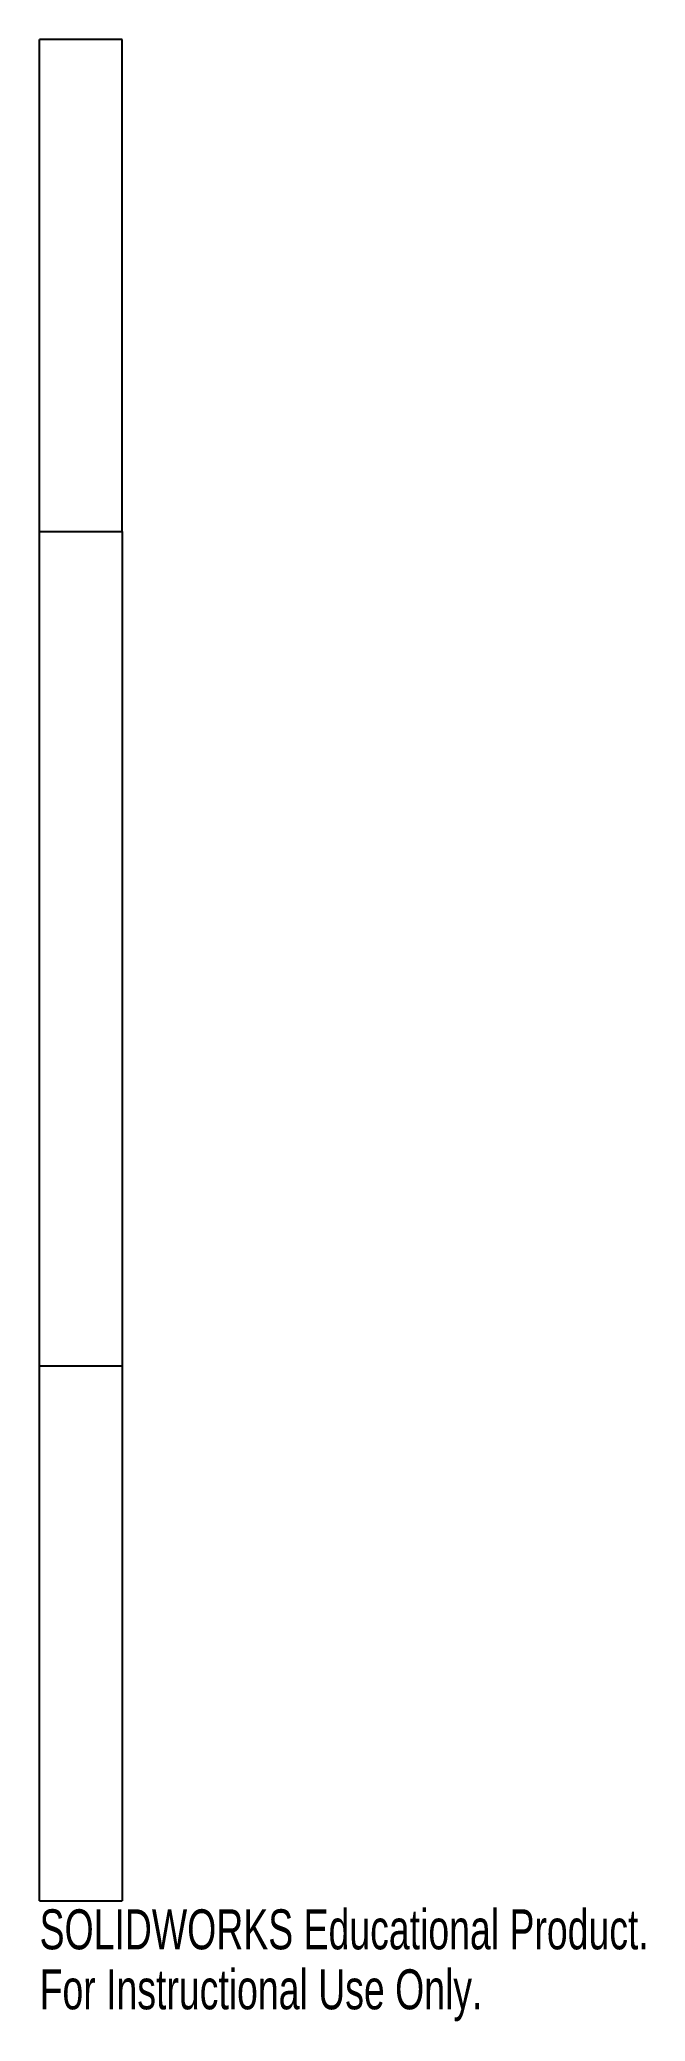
# Paper-space layout '_Right' of a CAD drawing. Header units: millimetres. Extents: x -10 to 63, y -127 to 113.
import ezdxf

# ---------------------------------------------------------------- set-up
doc = ezdxf.new("R2010")
doc.units = ezdxf.units.MM
doc.styles.add('SLDTEXTSTYLE0', font='TXT', dxfattribs={"width": 0.7})

psp = doc.layouts.new('_Right')

# ---------------------------------------------------------------- linework, layer by layer
at = {"color": 7, "linetype": 'Continuous', "lineweight": 25}
for p, q in [((0, 112.5), (-10, 112.5)), ((-10, -112.5), (-10, 53.06)), ((-10, 53.06), (0, 53.06)), ((0, 53.06), (0, -112.5)), ((0, -47.87), (-10, -47.87)), ((-10, -112.5), (0, -112.5))]:
    psp.add_line(p, q, dxfattribs=at)
for points in [[(-10, 53.06), (-10, 75.97), (-10, 96.39), (-10, 112.5)], [(0, 53.06), (0, 75.97), (0, 96.39), (0, 112.5)]]:
    psp.add_open_spline(points, degree=3, dxfattribs=at)

# ---------------------------------------------------------------- texts
at = {"color": 7, "linetype": 'Continuous', "char_height": 4.8336, "attachment_point": 1, "style": 'SLDTEXTSTYLE0'}
for s, insert in [('SOLIDWORKS Educational Product.', (-10, -113.52)), ('For Instructional Use Only.', (-10, -120.77))]:
    psp.add_mtext(s, dxfattribs=dict(at, insert=insert))

doc.saveas('drawing.dxf')
